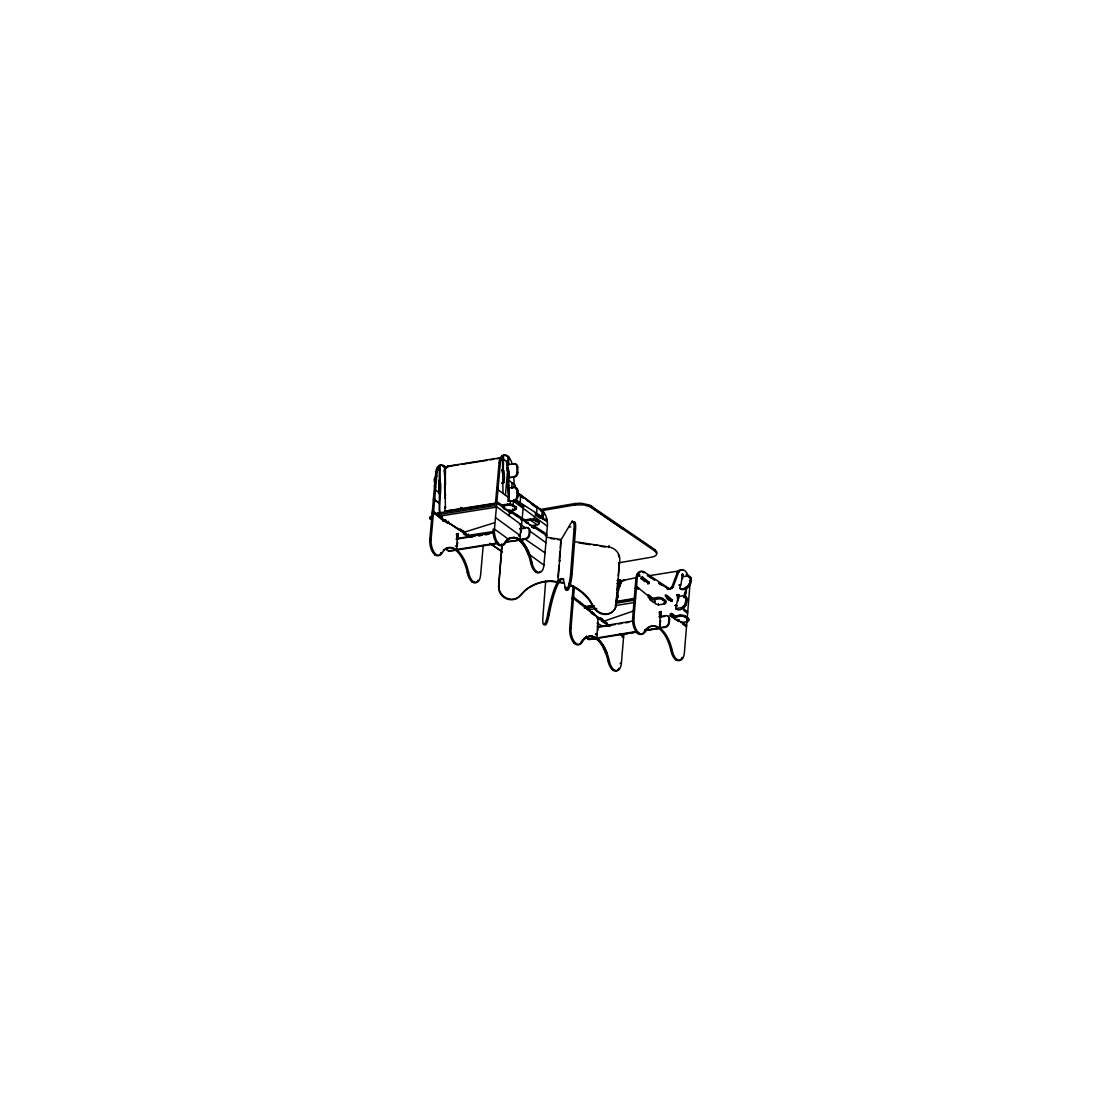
<?xml version="1.0" encoding="UTF-8"?>
<svg xmlns="http://www.w3.org/2000/svg" width="1115" height="1115" viewBox="0 0 1115 1115"><rect width="100%" height="100%" fill="white"/><g stroke="black" fill="none" stroke-linecap="round" stroke-linejoin="round"><path stroke-width="1.5" d="M503.269 472.105L503.576 455.394A12.042 6.021 81 0 1 512.161 464.23M592.344 612.288L592.19 611.55M595.424 634.519L597.027 634.463L598.1 617.501L596.804 617.71L599.285 619.619M608.232 624.609L609.32 626.142M659.62 617.626L659.481 611.787M660.902 617.362C662.017 596.999 658.101 636.484 660.651 620.553M456.69 539.548L456.676 533.764M457.972 539.339C459.018 519.451 455.143 558.113 457.694 542.517M509.388 510.726L510.67 512.998L508.649 511.674M512.064 513.053C507.91 514.28 515.13 511.2 510.545 511.618L509.179 510.754M520.9 532.524L521.151 523.897L520.189 535.967M525.639 527.883L520.148 524.385M534.573 526.224L534.907 527.019L532.454 527.367C535.771 528.998 530.503 522.587 531.869 527.186M647.885 583.716L647.731 582.323L648.972 582.1L649.069 583.563L642.602 578.671L641.223 578.783M672.234 600.943C664.847 599.257 661.181 588.999 672.052 599.898C671.676 604.428 669.098 595.842 665.655 596.149M678.241 619.452C674.603 622.811 665.321 605.821 676.666 617.682M438.753 469.554L439.003 465.582A12.084 6.049 81 0 1 442.098 465.582M439.282 468.927L439.881 469.736L438.766 469.359M618.714 585.361C617.417 595.828 618.574 594.727 616.288 601.543M507.255 462.669L506.531 462.321L508.552 462.474M507.771 461.624L508.022 477.652L514.405 477.081A4.028 3.345 -68.8 0 0 517.792 472.621L517.722 467.241A4.028 3.345 -68.8 0 0 514.224 463.882L506.558 464.662L508.635 464.76L508.552 462.084L507.534 455.84L506.238 456.049M508.705 473.805C507.116 473.15 507.409 498.14 508.998 497.262L508.649 469.777M444.55 471.882L445.331 472.189M438.683 515.116L433.554 511.757L432.258 511.952M439.352 517.848L440.676 517.639L440.746 516.454M448.425 521.332C450.404 525.555 440.327 519.785 442.098 517.29M494.391 522.782L463.478 532.454L445.596 520.83L445.679 519.66M463.478 532.454L463.561 531.102L464.899 531.966M472.3 536.817L471.84 536.859A2.021 0.711 3.7 0 1 469.554 536.413L464.83 533.346L464.899 531.98M469.554 536.413L468.007 535.409L493.429 531.521M502.67 470.488C504.956 467.492 504.872 486.865 502.837 482.21M504.064 506.363L503.994 507.548L501.917 506.196L502.001 505.025L507.52 504.147A4.028 1.436 3.7 0 1 513.039 504.942L515.966 506.851L515.897 508.036A4.028 1.436 3.7 0 1 514.517 509.917L507.66 511.005L503.855 508.37L505.193 508.356M501.917 506.196L507.45 505.318L507.52 504.147M515.897 508.036L512.97 506.126L513.039 504.942M514.517 509.931L514.6 508.747M525.513 522.642L526.824 522.433L524.747 521.095L524.831 519.911L530.406 519.033A4.028 1.436 3.7 0 1 535.925 519.841L538.782 521.695A4.028 1.436 3.7 0 1 539.228 522.81M530.406 519.033L530.336 520.203L537.332 524.761A4.028 1.436 3.7 0 0 538.698 522.865L538.782 521.695M538.698 522.865L535.855 521.012L535.925 519.841M439.324 480.69C443.101 481.652 437.777 508.872 440.216 513.221M440.676 517.639L437.456 515.534L437.554 513.89A2.021 0.711 3.7 0 1 437.833 513.039L495.13 503.924M437.456 515.534A2.021 0.711 3.7 0 1 437.735 514.684L438.251 512.942M471.004 537.249L438.599 516.287L438.711 514.642M468.091 534.238L467.924 536.817L463.394 533.862M468.439 535.576L468.509 534.406M503.618 482.53L502.308 482.92L503.604 482.711M531.716 525.458L531.841 526.824M531.674 527.353L531.925 525.639L537.332 524.761M532.956 527.367L533.068 525.722M622.365 581.486A12.042 6.091 80.4 0 0 621.557 580.817L619.898 580.037L620.261 586.016M438.78 480.83L438.739 493.318M438.85 492.844L440.146 492.635L438.46 493.415M682.143 607.48L685.042 604.692L686.157 597.515M675.063 605.473L676.359 605.278L675.676 608.665L676.429 609.445C687.676 613.111 692.359 590.114 677.962 597.208M679.76 588.316C686.659 591.786 695.244 577.765 687.62 575.953L688.373 576.748C696.011 578.56 687.398 592.553 680.512 589.096L679.76 588.33L680.429 584.929L679.146 585.138M502.029 459.282L503.325 459.087L501.694 459.868M564.009 583.284L551.047 581.389A44.502 40.279 32.6 0 0 524.886 590.769L520.106 595.675A12.084 10.941 32.6 0 1 506.503 598.797A12.084 10.941 32.6 0 1 498.628 586.685L501.931 543.841M498.628 586.685L502.14 545.026M545.667 581.152L542.894 617.139A12.084 2.244 -81.1 0 0 544.12 624.679A12.084 2.244 -81.1 0 0 547.646 614.616A44.502 8.265 -81.1 0 1 556.05 584.831L557.653 581.891L559.117 582.114L557.528 585.068A44.502 8.265 -81.1 0 0 549.11 614.853A12.084 2.244 -81.1 0 1 544.566 623.968M558.016 577.054L558.88 565.779M559.995 551.312L559.256 560.943L560.162 560.789M560.246 548.092L560.859 540.064L572.232 521.067M563.869 579.215A44.502 8.265 -81.1 0 0 560.97 579.675L559.465 581.57L557.988 581.347L561.207 539.521L546.434 537.207M572.218 521.193L572.12 522.461A12.084 2.244 -81.1 0 1 574.044 529.263L570.615 573.821A12.084 2.244 -81.1 0 1 567.73 587.786A12.084 2.244 -81.1 0 1 565.012 587.466A44.502 8.265 -81.1 0 0 559.507 579.452L557.988 581.347M540.831 510.795L575.033 504.914L575.131 503.52L581.11 503.227L589.737 505.053L655.104 549.737L656.902 552.148L656.582 553.333M566.741 589.319A12.084 2.244 -81.1 0 0 569.57 587.006A12.084 2.244 -81.1 0 0 572.079 574.044L575.507 529.5A12.084 2.244 -81.1 0 0 573.598 522.698M623.327 527.939L623.215 529.332L591.02 507.186L591.131 505.792M591.633 506.14L591.521 507.534L655.007 551.131L656.791 553.542L656.47 554.726A12.07 4.613 4.4 0 1 651.09 557.249L618.616 562.838M608.999 545.583L608.539 547.521M569.863 585.264A44.502 40.279 32.6 0 1 589.737 600.915L593.668 607.187A12.084 10.941 32.6 0 0 606.462 614.435A12.084 10.941 32.6 0 0 615.996 605.041L616.916 593.055M617.18 589.626L617.975 579.34M618.24 575.911L619.159 563.925M615.996 605.041L619.773 559.953A12.084 10.941 32.6 0 0 608.888 546.977L574.169 541.556M655.007 551.131L655.104 549.737M575.41 644.163L574.685 643.662A12.084 6.133 80.7 0 1 569.723 628.484L572.915 589.445A12.084 6.146 80.7 0 1 573.542 586.086M576.706 643.954L575.981 643.453A12.084 6.146 80.7 0 1 570.991 628.261L574.197 589.236A12.084 6.188 80.5 0 1 574.462 587.117M636.456 632.01L597.069 638.477L596.79 633.585L595.508 633.808M597.891 630.268L597.751 622.602M588.26 636.623L584.581 638.101C595.201 631.425 604.358 644.512 607.145 653.446A30.718 15.61 80.7 0 1 609.25 660.638A12.042 6.077 80.9 0 0 613.696 669.53L615.09 670.45A12.042 6.077 80.9 0 0 621.389 663.132L623.689 635.731L621.041 633.696M642.296 633.836A12.07 6.133 80.7 0 1 638.031 633.641L637.529 633.264A12.07 6.133 80.7 0 1 632.651 618.156L635.982 577.682A12.167 6.174 80.7 0 1 636.442 575.73L637.111 574.086A12.167 6.174 80.7 0 1 641.808 571.633M689.586 580.316A12.084 6.146 80.7 0 1 689.934 584.887L684.317 653.404A12.07 6.133 80.7 0 1 677.181 659.62L676.638 659.23A12.042 6.119 80.7 0 1 672.206 650.38L671.885 649.055A30.718 15.61 80.7 0 0 645.697 630.923L645.237 631.648A12.07 6.133 80.7 0 1 639.313 633.418L638.811 633.055A12.07 6.133 80.7 0 1 633.947 617.947L637.264 577.472A12.167 6.174 80.7 0 1 637.724 575.521L638.393 573.877A12.167 6.174 80.7 0 1 643.94 571.8L669.683 588.929L673.376 586.323L678.575 572.26A12.084 6.146 80.7 0 1 688.08 575.284L688.262 575.884M667.355 616.065A4.028 3.122 -55.3 0 1 669.599 619.243L669.293 622.964A4.028 3.122 -55.3 0 1 665.557 627.243L659.996 628.149L659.648 623.982L659.996 628.149L644.595 630.714M659.341 627.703L664.902 626.783A4.028 3.122 -55.3 0 0 668.638 622.505L668.944 618.797A4.028 3.122 -55.3 0 0 665.822 615.633L659.049 616.748M439.631 554.796A12.042 6.021 81 0 1 435.533 555.2L435.003 554.824A12.042 6.021 81 0 1 429.777 539.869L435.854 471.617A12.084 6.049 81 0 1 437.693 466.725L439.268 466.195L439.435 513.221M431.059 539.716L437.15 471.408A12.084 6.049 81 0 1 438.989 466.516L439.268 466.195M497.165 543.632L456.913 550.002L456.606 545.834L455.31 546.043M483.241 545.291L480.593 575.131A12.084 6.049 81 0 1 473.931 582.044L472.021 581.821M502.976 493.401L502.489 456.328L500.97 456.802A12.042 6.021 81 0 0 499.102 462.6L495.478 503.311L496.774 503.116L546.573 535.493M502.489 456.328L502.266 456.606A12.042 6.021 81 0 0 500.384 462.404L494.461 529.026A12.042 5.965 81.1 0 0 498.809 543.897L500.175 544.97A12.042 6.021 81 0 0 505.443 543.019A30.718 15.359 81 0 1 508.454 539.409C518.587 532.552 527.325 546.671 529.862 555.019A30.718 15.359 81 0 1 531.897 562.239A12.084 6.049 81 0 0 536.231 571.256L534.935 571.465A12.084 6.035 81 0 1 530.615 562.448L531.897 562.239M505.416 495.199L507.841 467.84L506.977 467.979M509.207 515.897L509.597 511.45M510.28 503.799L510.558 500.677M511.646 488.384L512.147 482.837M508.538 480.203L514.656 484.677L514.419 487.478L513.708 476.565M512.496 511.869L512.775 508.802M513.039 505.736L513.444 501.151L547.381 526.266L543.925 565.11A12.084 6.049 81 0 1 537.165 571.967L535.158 571.647M513.653 499.882L520.161 503.91L520.649 494.935M520.259 539.981L519.925 535.562M519.618 539.507L525.221 538.629A4.028 3.122 -53.9 0 0 528.998 534.378L529.318 530.684A4.028 3.122 -53.9 0 0 526.196 527.534L519.479 528.594M505.555 542.308L525.862 539.103A4.028 3.122 -53.9 0 0 529.639 534.852L529.96 531.158A4.028 3.122 -53.9 0 0 527.73 527.98M534.266 519.729L534.531 516.761M516.231 500.091L542.754 517.332C543.214 522.517 538.364 512.273 535.256 513.513L536.552 513.304L537.123 506.963M541.667 516.621L542.197 510.656L516.858 492.175M543.674 512.092L543.047 519.019L547.312 521.778M514.419 487.45L514.712 484.941A9.073 4.53 81 0 0 514.935 485.959L515.005 486.21A12.084 6.049 81 0 0 515.437 487.687M521.583 524.928L523.116 508.301M435.185 477.108L434.209 480.035L435.324 488.022M435.003 480.342L435.421 478.307L434.655 478M444.564 469.54L445.331 469.847L445.289 474.795L444.509 474.488L444.564 469.54L447.854 466.126L501.332 457.652M654.993 603.522L658.366 604.915L663.941 603.995A4.028 1.659 6.1 0 0 665.279 601.835L665.418 600.469L662.937 598.56A4.028 1.659 6.1 0 0 657.432 597.501L650.575 598.63C647.257 596.804 652.303 598.713 650.003 599.8M684.094 597.891C686.464 589.264 687.439 588.107 685.168 589.765M587.577 606.783L587.201 608.902L587.577 606.783L594.281 605.682M586.978 608.692L587.103 607.55M588.455 609.989L588.581 608.86L586.002 606.839M592.274 611.591L591.884 612.72M593.487 612.511L593.361 613.654L592.065 613.877M594.142 615.48L594.267 614.337M648.052 583.257L649.334 583.047M650.561 598.853L649.028 597.459M651.718 599.786L651.871 598.421M650.435 599.995L657.279 598.88L657.432 597.501M658.366 604.915L658.505 603.55M665.279 601.835L662.798 599.926L662.937 598.56M663.941 603.995L664.08 602.63M673 617.389L673.125 616.247L679.969 615.118A4.028 1.659 6.1 0 1 685.488 616.163L688.359 618.379A4.028 1.659 6.2 0 1 688.457 620.052M688.359 618.379L688.234 619.522A4.028 1.659 6.1 0 1 686.896 621.682L681.363 622.602L679.272 620.985L679.383 619.842M670.826 613.989L674.784 617.166L679.857 616.261L679.969 615.118M681.363 622.602L681.474 621.459M688.234 619.522L685.363 617.306L685.488 616.163M686.896 621.682L687.021 620.539M675.132 605.501L676.429 605.111L678.728 594.602L678.185 600.818M676.429 605.111L676.596 606.016M682.519 578.699L682.728 574.155L680.68 585.751M683.188 575.298L681.822 574.755M677.892 595.968L677.265 594.504L677.892 595.968L679.174 595.758M507.771 465.317L508.844 457.08L507.548 457.275M596.79 633.78L597.375 634.756M592.316 612.47L590.978 612.818L592.344 612.302M527.939 522.433L528.231 523.576M683.899 597.18L684.861 592.065M686.464 590.142L685.181 596.971L683.537 596.316M618.254 596.037L617.975 597.417M522.935 539.214L522.405 541.946L521.109 542.141C517.848 538.183 511.423 535.744 507.158 539.618A30.718 15.359 81 0 0 505.583 541.165M529.89 554.866L528.58 555.214L525.235 547.827L521.109 542.141M681.906 575.507L682.129 574.392M617.236 590.629L618.518 590.406L620.609 582.03L622.114 580.594L622.853 581.375M616.943 583.452L619.508 585.222L618.295 580.093A12.042 6.119 80.7 0 1 618.895 580.316L620.177 580.107C621.947 584.595 616.456 586.225 620.135 584.692M619.675 584.776L619.842 583.842L620.567 584.581M616.261 601.459L617.18 596.86L617.752 597.264M619.159 587.229L619.731 584.692M682.199 574.476L681.892 575.033M620.581 580.204L619.606 584.999L620.275 585.946M508.078 485.053L508.844 485.541L507.562 485.75M502.294 459.896L503.269 455.589L501.987 455.798L502.001 457.289M586.908 608.469L594.156 606.825M677.181 605.891L676.359 605.278M668.568 588.692C665.892 589.696 672.15 588.985 672.094 586.532L677.293 572.469A12.07 6.133 80.7 0 1 682.659 570.336M655.076 600.943C640.317 584.511 652.916 607.048 655.272 601.459M505.443 543.019L504.161 543.172M445.387 484.258L444.662 484.328L445.443 484.635L445.289 467.645M503.506 483.004L501.931 483.311M440.843 553.193L441.289 552.482M440.801 553.249L442.585 552.273A30.718 15.359 81 0 1 456.495 549.681L457.15 550.183A30.718 15.359 81 0 1 468.272 571.019L468.551 572.246A12.084 6.049 81 0 0 473.415 581.723L474.293 582.337M520.106 595.675L525.221 590.239A44.502 40.279 32.6 0 1 551.381 580.845L564.357 582.741M597.152 545.151L593.528 545.179M593.668 607.187L590.1 600.4A44.502 40.279 32.6 0 0 568.817 584.135M441.944 517.332L441.875 518.419M511.966 512.802L510.572 513.053M439.881 469.736L438.293 469.931M676.777 620.247L677.767 620.024M446.195 467.952L448.634 466.418L458.669 464.844M579.828 643.801A12.084 6.133 80.7 0 1 575.661 644.317L576.943 644.108A12.084 6.133 80.7 0 0 582.295 641.975A30.718 15.61 80.7 0 1 585.305 638.324L585.877 637.892M501.987 455.798L502.294 455.603A12.042 6.035 81.3 0 1 505.43 455.519M436.718 475.854L435.895 476.37L436.662 476.676M438.739 465.749L440.286 465.387A12.084 6.049 81 0 1 444.188 465.875L444.732 466.307A12.084 6.049 81 0 1 446 467.729M622.1 580.581L637.264 577.472M586.365 637.069L591.48 636.219M444.495 466.112L445.47 507.841M634.045 610.783L603.41 621.389L608.302 625.167M675.662 608.665L682.157 607.494L682.896 608.274M539.228 509.694L575.131 503.52M644.345 572.107L642.658 572.009L644.902 572.497M677.293 572.469L678.575 572.26M592.887 605.278L586.044 606.407L585.877 608.01L609.961 626.463M616.818 601.32L635.62 598.197M616.065 602.1L634.505 599.076M615.954 603.243L634.379 600.205M677.962 621.208L679.272 620.985M637.752 631.843L622.351 634.379A2.021 0.822 6.1 0 1 619.912 634.045L619.606 633.864M644.345 572.134L643.62 572.706M647.885 575.911L679.579 570.838M635.94 577.96L637.222 577.751M642.742 577.291L641.167 577.5L642.756 577.291L649.055 582.155L647.759 582.365L641.473 577.514M620.275 580.985L621.557 580.776M572.915 589.445L574.197 589.236M641.069 578.462L642.505 578.56M641.139 578.629L642.421 578.42M681.655 574.476L682.938 574.267M617.835 587.396L619.132 587.201M682.478 576.803L688.289 575.786M649.306 583.284L647.62 583.73M572.26 597.319L573.556 597.11L588.539 608.706M571.939 598.755L573.431 598.504L608.567 625.571M658.7 583.145L667.746 588.288M679.146 584.943L680.429 584.72M672.094 586.532L673.376 586.323M671.913 586.852L673.209 586.643M671.732 587.145L673.014 586.936M671.537 587.424L672.819 587.215M671.341 587.689L672.624 587.48M666.742 588.664L668.303 588.581M670.909 588.149L672.415 587.716M670.673 588.344L671.969 588.135M667.564 588.999L669.125 588.859M669.962 588.804L671.732 588.302M668.122 589.11L670.993 588.706M584.26 606.672C586.114 604.999 585.751 608.762 584.344 608.107L585.528 607.8M585.208 607.285L586.588 607.159M678.923 594.713L677.139 595.145L677.906 595.828M653.543 602.421L654.826 602.212M670.673 600.009L672.052 599.898M670.854 600.246L672.206 600.205M670.965 600.609L672.261 600.4M670.993 600.804L672.275 600.595M670.993 600.985L672.275 600.776M670.631 601.431L672.108 601.18M601.459 620.93L602.797 620.902M601.584 621.292L602.95 621.222L603.187 619.94L600.706 618.031M659.23 612.26L660.512 612.037M660.01 612.804L661.307 612.595M603.104 622.56L604.386 622.351M569.709 628.47L570.991 628.261M632.637 618.142L633.933 617.933M670.38 614.003L674.129 616.929L670.31 613.975L671.662 613.794M606.978 625.194L608.26 624.985M597.347 626.867L633.418 620.957M608.469 625.473L607.285 625.78M598.002 627.327L615.173 624.498M618.616 623.94L622.045 623.383M625.487 622.811L628.916 622.254M659.704 617.208L664.791 616.372M672.972 617.529L670.254 615.41L671.509 615.159M587.605 636.651L590.169 636.219M585.751 637.362L587.034 637.153M589.542 636.414L592.149 636.303M585.166 637.71L586.448 637.501M590.866 636.512L592.818 636.428M591.535 636.637L593.487 636.609M585.305 638.324L584.023 638.533A30.718 15.61 80.7 0 0 583.48 639.034M592.204 636.818L594.156 636.846M592.873 637.055L594.839 637.125M593.556 637.348L595.508 637.473M594.225 637.682L596.177 637.85M589.556 639.146L595.786 638.686L589.556 639.146A4.028 3.122 -55.3 0 1 586.434 635.982M596.413 638.017L635.801 631.564M644.359 630.156L658.714 628.358L645.014 630.602M594.894 638.073L596.832 638.282M595.549 638.491L597.515 638.784M581.013 642.184L582.309 641.975M596.232 638.993L598.17 639.313M643.94 631.843L645.237 631.648M575.981 643.453L573.932 643.146M596.887 639.522L598.825 639.899M622.393 635.94L623.689 635.731M637.139 633.013L639.216 633.348M638.031 633.641L639.313 633.418M597.542 640.108L599.48 640.526M622.282 637.334L623.564 637.125L619.829 634.24M598.184 640.735L600.107 641.195M598.825 641.404L600.734 641.919M599.452 642.129L601.361 642.672M600.065 642.895L601.961 643.48M600.678 643.689L602.546 644.331M601.264 644.54L603.131 645.209M601.849 645.418L603.689 646.129M602.407 646.338L604.246 647.076M602.95 647.285L603.494 648.275L604.776 648.066M603.494 648.275L603.995 649.292L605.278 649.083M603.995 649.292L604.497 650.352L605.779 650.129M604.497 650.352L604.971 651.425L606.253 651.216M604.971 651.425L605.417 652.526L606.713 652.317M605.766 653.418L607.048 653.209M605.417 652.526L605.849 653.655A30.718 15.61 80.7 0 1 607.968 660.847L609.264 660.707M677.181 659.62L675.342 659.439A12.07 6.133 80.7 0 1 670.909 650.547L672.206 650.38M620.149 663.369L621.431 663.16M675.62 659.634L676.903 659.425M614.741 670.268L612.414 669.753A12.042 6.077 80.9 0 1 608.023 660.888L607.982 660.861M511.018 510.907L509.625 511.074M438.739 465.861L440.035 465.666M442.892 466.07L444.188 465.875M462 464.3L487.074 460.342M490.405 459.812L493.764 459.282M497.095 458.753L500.454 458.223M438.111 469.68L440.049 469.345M438.209 469.819L440.021 469.513M435.784 472.328L437.08 472.119M499.102 462.6L500.384 462.404M508.552 462.084L506.517 461.68M511.423 464.314L514.224 463.882M501.666 470.098L503.172 469.973M501.973 470.293L503.269 470.084M502.057 470.446L503.409 470.418M502.168 470.823L503.45 470.614M502.182 471.018L503.464 470.809M438.836 481.22L440.132 481.025L440.035 465.54M502.196 472.272L503.492 472.063M508.022 477.652L514.391 477.067M433.456 498.544L434.739 498.349M496.788 488.509L498.084 488.3M508.524 487.882L514.35 487.394A4.028 3.345 -68.8 0 1 517.848 490.753L517.918 496.133A4.028 3.345 -68.8 0 1 514.517 500.579L508.133 501.165L508.078 497.262L508.872 497.555L508.914 501.471L508.886 488.231L508.998 494.67M433.331 499.938L434.627 499.729M496.677 489.889L497.959 489.68L508.273 497.346M511.632 487.812L514.35 487.394M517.862 494.043L519.255 493.917L536.845 507.687M495.604 501.931L496.886 501.722L504.133 506.433M444.885 506.977L444.969 511.144L495.283 503.186M508.133 501.165L514.517 500.579M432.132 513.346L433.428 513.137L470.335 536.956M462.53 508.788L444.969 511.144M465.875 508.259L496.064 503.478M438.139 514.586L495.032 505.569M514.949 500.3L518.67 502.726L519.966 502.517M438.599 516.287L495.618 507.269M502.628 507.757L503.994 507.548M503.966 508.733L505.346 508.663M440.815 518.935L442.111 518.74M442.836 521.276L445.596 520.83M510.6 511.715L511.897 511.506M510.684 511.855L512.05 511.813M510.809 512.203L512.092 512.008M510.823 512.398L512.12 512.203M510.795 512.761L512.12 512.384M447.045 522.949L448.328 522.74M540.9 510.865L542.197 510.656A12.098 6.049 81 0 1 543.381 511.757L543.758 512.203A12.098 6.049 81 0 1 546.894 519.339L547.381 522.461A12.098 6.049 81 0 1 547.381 526.28M542.768 518.782L536.468 514.712L535.172 514.921L540.413 518.322M520.775 519.771L522.071 519.562M541.458 517.541L542.754 517.332M524.747 521.095L530.336 520.203A4.028 1.436 3.7 0 1 535.855 521.012M456.342 534.224L457.624 534.015M527.939 522.977L526.642 523.186L528.05 523.339M526.684 523.367L527.98 523.172M519.506 524.566L520.803 524.357L496.454 506.6M457.108 534.796L458.404 534.587M429.832 539.256L431.129 539.061L431.031 540.371A12.042 6.021 81 0 0 436.286 554.643M466.725 535.618L468.007 535.409M532.454 525.89L533.834 525.75M457.192 538.447L492.607 532.845M533.291 526.433L534.684 526.322M533.472 526.67L534.768 526.461M456.133 539.186L468.063 537.305M471.422 536.775L474.781 536.245M478.14 535.702L481.499 535.172M484.858 534.643L488.217 534.113M520.134 529.067L525.165 528.259M533.541 526.837L534.879 526.824M479.074 535.744L482.447 535.214M485.819 534.684L489.192 534.141M533.611 527.409L534.907 527.2M533.528 527.716L534.879 527.367M533.165 527.813L534.754 527.618M518.614 534.74L519.897 534.531M518.573 535.2L519.855 534.991M518.656 536.022L519.938 535.813M510.085 537.988L513.904 537.416M509.471 538.211L510.768 538.015M513.262 537.667L514.559 537.458M508.872 538.489L510.168 538.28M513.917 537.751L515.214 537.555M508.287 538.81L509.583 538.615M514.572 537.904L515.869 537.695M507.715 539.186L509.011 538.991M515.241 538.099L516.524 537.89M507.283 539.521L508.579 539.326L494.461 529.026L493.164 529.235A12.042 5.965 81.1 0 0 497.527 544.106L498.879 545.165A12.042 6.021 81 0 0 502.963 544.775M515.897 538.35L517.193 538.141M516.566 538.657L517.848 538.447M545.402 534.308L546.685 534.099L533.737 525.681M517.221 539.005L518.517 538.796M517.876 539.409L519.172 539.2M446.293 548.413A4.028 3.122 -53.9 0 0 449.373 550.629L455.631 550.211L450.028 551.103A4.028 3.122 -53.9 0 1 446.934 548.887M456.272 549.542L498.196 542.907M504.9 541.834L518.963 540.19M518.545 539.869L519.841 539.66M545.277 535.688L546.782 535.451M519.841 540.9L521.123 540.705M435.003 554.824L436.829 554.991A12.042 6.021 81 0 0 442.098 553.04M498.335 544.817L499.632 544.608M435.268 555.019L436.564 554.824M520.482 541.5L521.764 541.305M521.736 542.838L523.033 542.629M522.35 543.562L523.646 543.353M522.949 544.343L524.245 544.134M523.534 545.151L524.831 544.942M524.12 546.002L525.416 545.806M524.677 546.894L525.973 546.698M525.235 547.827L526.517 547.618M525.764 548.789L527.061 548.594M526.28 549.793L527.576 549.583M526.782 550.824L528.064 550.615M527.256 551.883L528.552 551.674M527.716 552.97L529.012 552.761M528.162 554.085L529.444 553.876M445.54 548.51A30.718 15.359 81 0 1 466.99 571.214L467.269 572.455L468.565 572.26M473.429 581.696L472.133 581.905A12.084 6.049 81 0 1 467.269 572.469M535.465 571.87L536.761 571.674M588.413 609.835L596.734 608.525M615.076 605.612L635.285 602.407M677.349 594.825L677.432 598.211L678.714 598.002L677.976 597.222M575.033 504.914L584.135 504.942L591.02 507.186M511.771 512.844L509.43 512.036M642.644 577.249L642.351 578.253M580.218 602.253L580.079 603.619M445.275 507.869L444.899 507.172L445.638 507.506M569.347 526.796L570.824 527.033M574.044 529.263L575.507 529.5M551.019 538.517L554.294 539.033M557.584 539.548L560.859 540.064M578.755 542.866L590.239 544.664M600.163 546.211L605.194 547.005M570.615 573.821L572.079 574.044M565.012 587.466L566.476 587.703M547.646 614.616L549.11 614.853M502.976 459.673L502.28 456.356M686.505 597.682L684.401 596.288M439.282 469.652L440.063 469.889M508.579 464.746L507.855 464.467M508.705 474.028L507.966 473.861M506.517 462.084L507.255 462.377M513.444 463.575A4.028 3.345 -68.8 0 1 516.942 466.934L517.722 467.241M516.942 466.934L517.012 472.314L517.792 472.621M513.569 487.088A4.028 3.345 -68.8 0 1 517.067 490.447L517.848 490.753M447.854 466.126L448.62 466.418M446.962 466.391L447.728 466.697M446.139 466.92L446.906 467.213M517.067 490.447L517.137 495.827L517.918 496.133M444.899 468.551L445.666 468.844M444.453 470.572L445.233 470.878M444.467 471.129L445.331 471.464M444.467 471.408L445.233 471.729M434.32 479.004L435.087 479.297M445.582 498.252L444.801 497.945L444.62 483.771L445.429 484.091L444.662 483.589M434.279 485.415L435.547 487.589L434.766 487.297M434.418 486.405L435.185 486.697M444.774 495.213L445.54 495.506M445.415 484.621L444.676 483.785M536.552 513.304L536.468 514.712M517.151 516.357L517.346 515.046M440.146 493.374L435.491 490.029M439.31 479.896L440.118 480.286M612.679 669.962L613.808 670.659A12.042 6.077 80.9 0 0 616.623 670.7M503.325 459.087L507.687 462.209M434.585 500.189L439.394 503.283M442.07 519.743L444.55 521.346M439.449 515.548L440.23 516.064M529.569 525.179L530.392 525.709M434.613 499.799L439.394 502.907M459.993 528.9L462.837 530.726M515.59 500.203L519.423 502.712L519.228 504.036L524.05 506.935M514.252 500.802L517.987 503.227M525.904 520.58L509.722 510.071L508.649 510.238L509.945 511.088M439.658 493.137L439.366 492.314M433.554 511.757L442.014 517.388M519.297 495.046L523.339 497.792M527.381 500.551L542.197 510.656M490.684 543.869L500.328 550.476M489.764 543.256L502.433 551.967M647.327 575.312L651.592 578.253M524.566 538.782L545.026 552.859M649.139 576.525L654.658 580.344M658.784 583.201L661.543 585.11M682.561 624.079L686.505 626.811M602.17 626.031L597.096 623.09M612.414 669.753L613.459 670.491M472.23 581.974L472.635 582.253A12.084 6.049 81 0 0 477.15 581.5M500.175 544.97L497.848 544.427L499.91 544.789M519.311 495.102L523.353 498.057M531.451 503.966L536.845 507.91M529.318 530.684L545.932 542.684M495.478 517.583L519.883 535.381M529.778 554.782L543.925 565.11M463.436 509.416L460.718 507.45L463.519 509.485M536.454 571.438L537.904 572.511M670.603 614.351L674.77 617.473M670.491 615.494L677.307 620.721M600.483 617.933L603.131 619.954M604.734 621.222L607.424 623.285M637.083 574.141L638.128 574.936M642.561 579.842L645.055 581.751M666.77 598.476L669.265 600.414M584.455 606.713L585.305 607.368M593.194 613.445L595.675 615.355M638.407 573.863L639.843 574.964M683.802 608.915L687.718 611.94M683.69 610.309L687.607 613.334M636.386 587.953L638.212 589.361M635.104 588.163L635.94 588.818M638.756 588.218L636.512 586.476L652.373 599.187M682.701 622.379L686.617 625.417M670.226 615.369L672.735 617.32M519.255 493.917L518.977 493.694A12.084 6.049 81 0 1 516.775 490.795M518.67 502.726L519.019 503.492M689.851 576.567L690.589 577.347M689.251 576.134L689.99 576.915M690.255 577.18L690.993 577.96M688.485 575.939L689.237 576.72M690.436 577.932L691.175 578.713M690.366 578.796L691.119 579.577M678.714 570.866L679.453 571.647M689.432 583.466L690.185 584.232M689.14 584.358L689.892 585.138M688.638 585.236L689.377 586.002M687.955 586.016L688.694 586.797M687.133 586.671L687.871 587.452M686.241 587.145L686.979 587.926M685.335 587.41L686.073 588.19M685.168 596.483L685.906 597.264M686.91 598.295L685.753 596.901M686.352 598.281L687.091 599.062M686.283 599.145L687.035 599.926M685.349 603.8L686.087 604.581M685.056 604.706L685.795 605.473M684.554 605.57L685.293 606.351M684.61 607.145L683.871 606.365L683.035 607.006L683.788 607.8M681.251 607.759L681.99 608.539M623.912 579.856L624.665 580.636M620.609 582.03L621.362 582.811M620.107 582.908L620.86 583.689M464.732 533.221L464.579 532.482M670.896 650.491L670.603 649.264A30.718 15.61 80.7 0 0 658.491 628.177L657.822 627.745A30.718 15.61 80.7 0 0 647.522 627.773M508.886 488.231L509.011 496.273M508.719 471.241L508.802 477.959M507.269 461.053L507.339 464.969M506.907 461.945L507.018 470.809M503.06 455.631L503.102 459.115M502.321 482.739L502.335 483.478M616.344 604.497A12.084 10.941 32.6 0 1 606.811 613.891A12.084 10.941 32.6 0 1 594.016 606.644M520.454 595.131A12.084 10.941 32.6 0 1 506.851 598.253A12.084 10.941 32.6 0 1 498.976 586.142M618.281 554.685A12.084 10.941 32.6 0 1 619.243 557.556M478 580.246A12.084 6.049 81 0 1 477.736 580.706M543.549 513.973A12.098 6.077 81 0 1 543.869 514.586M508.97 459.366A12.042 6.021 81 0 1 509.193 459.77M443.171 466.279A12.084 6.049 81 0 1 443.436 466.502M444.216 467.31A12.084 6.049 81 0 1 444.467 467.617M440.453 553.834A12.042 6.021 81 0 1 440.049 554.364M443.296 550.113A30.718 15.359 81 0 1 444.383 549.207M515.952 489.081A12.084 6.049 81 0 1 515.771 488.635M517.165 493.374A12.07 6.035 81 0 1 516.914 493.081M540.454 571.507A12.084 6.049 81 0 1 535.869 572.162M528.552 555.228A30.718 15.359 81 0 1 530.573 562.448M503.785 543.813A12.042 6.021 81 0 1 503.395 544.329M507.45 505.318A4.028 1.436 3.7 0 1 512.97 506.126M515.966 506.851A4.028 1.436 3.7 0 1 515.423 508.565M517.137 495.827A4.028 3.345 -68.8 0 1 513.736 500.287M517.012 472.314A4.028 3.345 -68.8 0 1 513.611 476.774M618.839 668.317A12.042 6.077 80.9 0 1 618.295 669.223M618.003 669.613A12.042 6.077 80.9 0 1 616.985 670.505M581.472 641.46A30.718 15.61 80.7 0 1 581.946 640.79M582.434 640.149A30.718 15.61 80.7 0 1 582.95 639.564M643.383 632.735A12.07 6.133 80.7 0 1 642.756 633.459M617.083 580.762A12.042 6.119 80.7 0 1 619.898 580.037M686.171 574.239A12.07 6.133 80.7 0 1 686.492 574.852M681.572 658.435A12.07 6.133 80.7 0 1 675.885 659.829M682.087 657.446A12.07 6.133 80.7 0 1 681.836 657.962M644.874 630.463A30.718 15.61 80.7 0 1 646.965 628.219M580.65 642.798A12.084 6.133 80.7 0 1 580.26 643.341M657.279 598.88A4.028 1.659 6.1 0 1 662.798 599.926M679.857 616.261A4.028 1.659 6.1 0 1 685.363 617.306M590.211 639.592A4.028 3.122 -55.3 0 1 587.131 637.39M665.418 600.469A4.028 1.659 6.1 0 1 664.902 602.435M648.247 597.292A2.021 0.822 6.1 0 1 649 597.668M430.404 518.099L430.334 519.269A4.028 1.436 3.7 0 1 431.7 517.374L431.784 516.203A4.028 1.436 3.7 0 0 430.404 518.099M614.24 669.962L612.957 670.171L614.267 669.976M546.894 519.339L543.047 519.019L547.186 520.886L546.894 519.339M445.54 494.893L444.76 494.586L445.54 494.893M639.731 576.357L637.919 574.964L639.731 576.357"/></g></svg>
